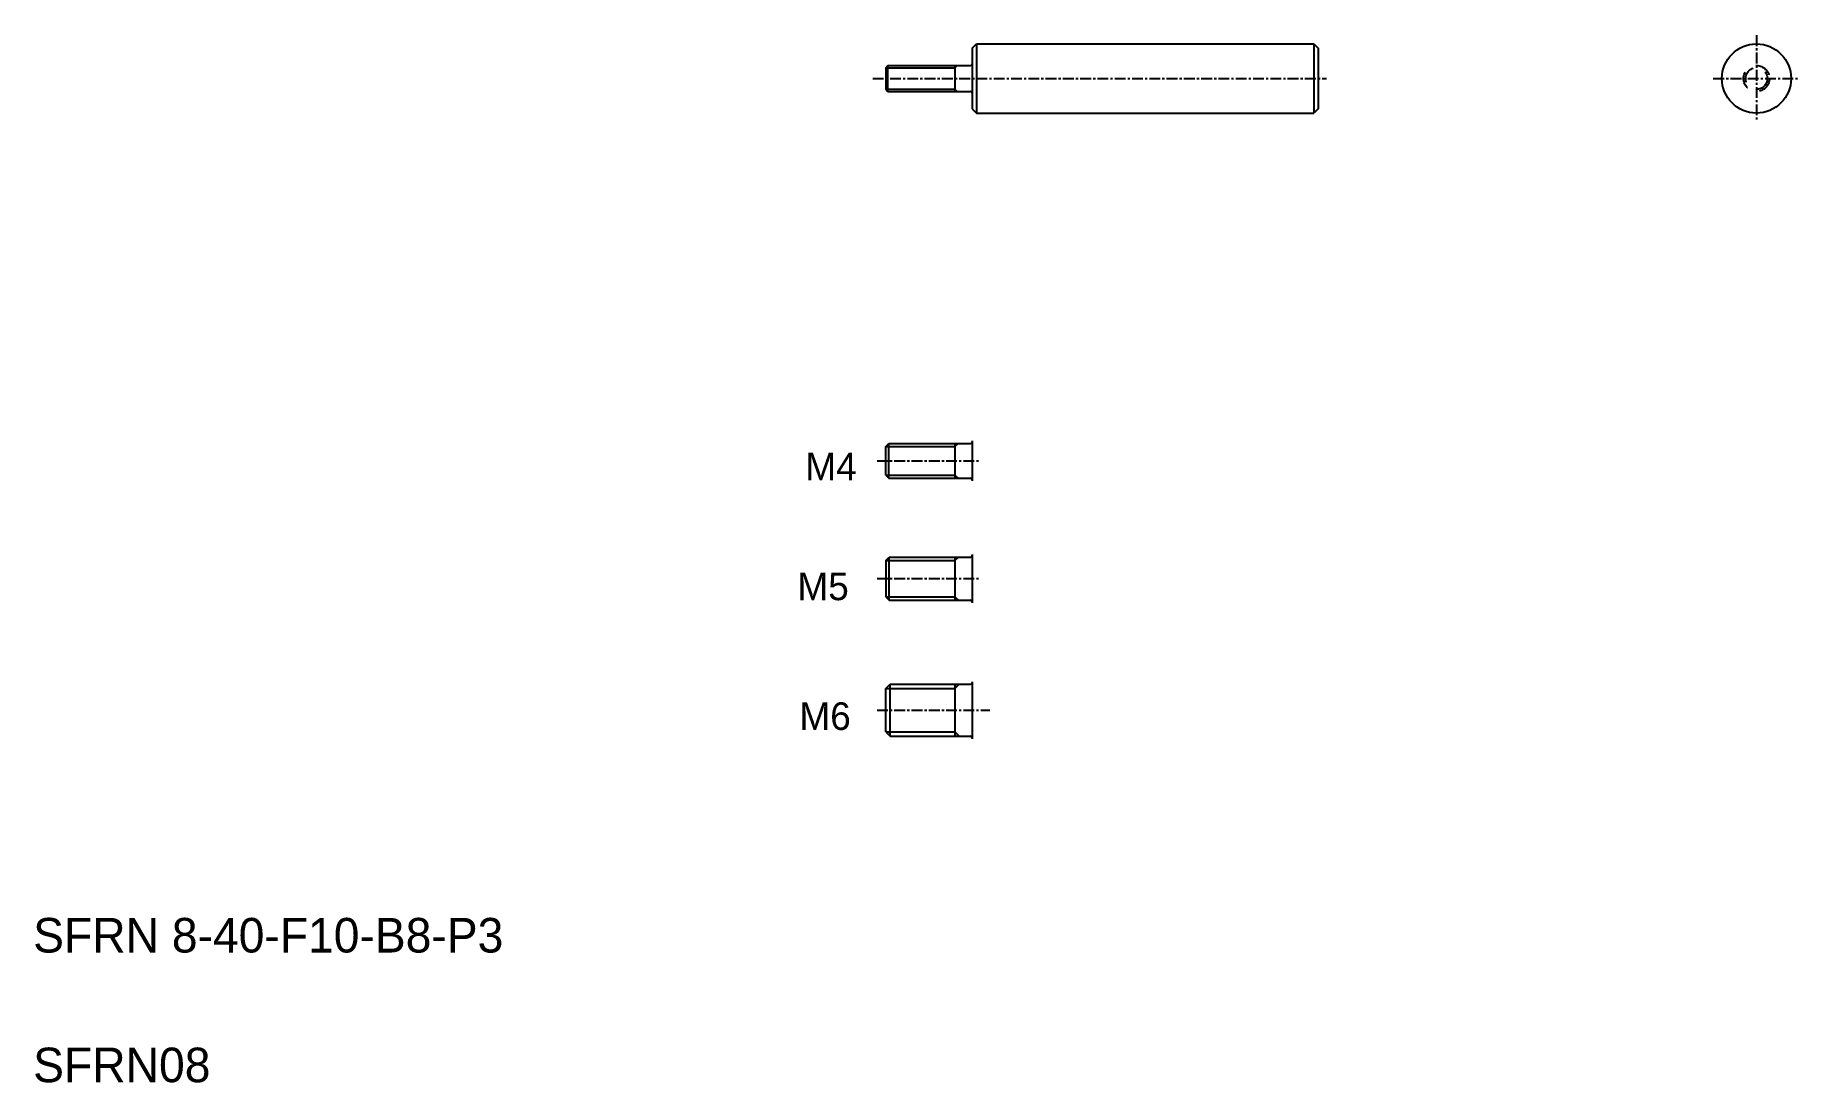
# Model space of a CAD drawing. Extents: x 65 to 270, y 58 to 179.
import ezdxf

# ---------------------------------------------------------------- set-up
doc = ezdxf.new("R2010")
doc.units = 0
doc.linetypes.add('CENTER', pattern=[2, 1.25, -0.25, 0.25, -0.25])
doc.linetypes.add('DASHED', pattern=[3.5, 2, -1.5])
doc.layers.get('0').update_dxf_attribs({"linetype": 'CONTINUOUS'})
doc.layers.add('CENTER', color=1, linetype='CENTER')

msp = doc.modelspace()

# ---------------------------------------------------------------- linework, layer by layer
at = {"color": 7, "linetype": 'CONTINUOUS'}
for p, q in [((173.88, 177.8), (174.38, 178.3)), ((173.88, 177.8), (173.88, 170.8)), ((174.38, 178.3), (213.38, 178.3)), ((174.38, 178.3), (174.38, 170.3)), ((213.38, 178.3), (213.38, 170.3)), ((213.38, 178.3), (213.88, 177.8)), ((213.88, 177.8), (213.88, 170.8)), ((163.88, 175.55), (164.13, 175.8)), ((164.13, 175.8), (173.68, 175.8)), ((164.13, 172.8), (164.13, 175.8)), ((171.88, 175.8), (171.88, 172.8)), ((163.88, 173.05), (164.13, 172.8)), ((164.13, 172.8), (173.68, 172.8)), ((173.88, 170.8), (174.38, 170.3)), ((174.38, 170.3), (213.38, 170.3)), ((213.88, 170.8), (213.38, 170.3)), ((163.88, 131.73), (164.23, 132.08)), ((164.23, 132.08), (173.68, 132.08)), ((164.23, 128.08), (164.23, 132.08)), ((171.88, 132.08), (171.88, 128.08)), ((163.88, 128.43), (164.23, 128.08)), ((164.23, 128.08), (173.68, 128.08)), ((163.88, 118.56), (164.28, 118.96)), ((164.28, 118.96), (173.68, 118.96)), ((164.28, 113.96), (164.28, 118.96)), ((171.88, 118.96), (171.88, 113.96)), ((163.88, 114.36), (164.28, 113.96)), ((164.28, 113.96), (173.68, 113.96)), ((163.88, 103.74), (164.38, 104.24)), ((164.38, 98.24), (164.38, 104.24)), ((164.38, 104.24), (173.68, 104.24)), ((171.88, 104.24), (171.88, 98.24)), ((163.88, 98.74), (164.38, 98.24)), ((164.38, 98.24), (173.68, 98.24))]:
    msp.add_line(p, q, dxfattribs=at)
at = {"color": 3, "linetype": 'CONTINUOUS'}
for p, q in [((171.88, 175.55), (172.13, 175.8)), ((163.88, 175.55), (171.88, 175.55)), ((163.88, 173.05), (171.88, 173.05)), ((171.88, 173.05), (172.13, 172.8)), ((163.88, 131.73), (171.88, 131.73)), ((171.88, 131.73), (172.23, 132.08)), ((163.88, 128.43), (171.88, 128.43)), ((171.88, 128.43), (172.23, 128.08)), ((163.88, 118.56), (171.88, 118.56)), ((171.88, 118.56), (172.28, 118.96)), ((163.88, 114.36), (171.88, 114.36)), ((171.88, 114.36), (172.28, 113.96)), ((171.88, 103.74), (172.38, 104.24)), ((163.88, 103.74), (171.88, 103.74)), ((163.88, 98.74), (171.88, 98.74)), ((171.88, 98.74), (172.38, 98.24))]:
    msp.add_line(p, q, dxfattribs=at)
for p, q in [((213.88, 176.05), (213.88, 176.05)), ((163.88, 175.55), (163.88, 173.05)), ((213.88, 174.3), (213.88, 174.3)), ((163.88, 128.43), (163.88, 131.73)), ((173.88, 132.38), (173.88, 127.78)), ((163.88, 118.56), (163.88, 114.36)), ((173.88, 119.26), (173.88, 113.66)), ((173.88, 104.54), (173.88, 97.94)), ((163.88, 98.74), (163.88, 103.74))]:
    msp.add_line(p, q)
at = {"color": 7, "linetype": 'CONTINUOUS'}
msp.add_circle((264.61, 174.3), 4, dxfattribs=at)
at = {"color": 3, "linetype": 'DASHED'}
for radius in [1.5, 1.25]:
    msp.add_circle((264.61, 174.3), radius, dxfattribs=at)
at = {"color": 7, "linetype": 'CONTINUOUS'}
for centre, start, end in [((173.68, 176), 270, 360), ((173.68, 172.6), 0, 90)]:
    msp.add_arc(centre, 0.2, start, end, dxfattribs=at)
for centre, start, end in [((173.68, 132.28), 270, 0), ((173.68, 127.88), 0, 90), ((173.68, 119.16), 270, 0), ((173.68, 113.76), 0, 90), ((173.68, 104.44), 270, 0), ((173.68, 98.04), 0, 90)]:
    msp.add_arc(centre, 0.2, start, end)
at = {"layer": 'CENTER', "color": 1, "linetype": 'CENTER'}
for p, q in [((264.61, 179.3), (264.61, 169.3)), ((162.37, 174.3), (214.88, 174.3)), ((259.61, 174.3), (269.61, 174.3)), ((162.86, 130.08), (174.74, 130.08)), ((162.86, 116.46), (174.74, 116.46)), ((162.86, 101.24), (175.9, 101.24))]:
    msp.add_line(p, q, dxfattribs=at)

# ---------------------------------------------------------------- texts
at = {"color": 7, "linetype": 'CONTINUOUS'}
for s, p in [('M4', (154.57, 127.82)), ('M5', (153.65, 113.97)), ('M6', (153.88, 98.96))]:
    msp.add_text(s, height=3.2, dxfattribs=at).set_placement(p)
for s, p in [('SFRN 8-40-F10-B8-P3', (65.23, 73.22)), ('SFRN08', (65.23, 58.22))]:
    msp.add_text(s, height=4).set_placement(p)

doc.saveas('drawing.dxf')
